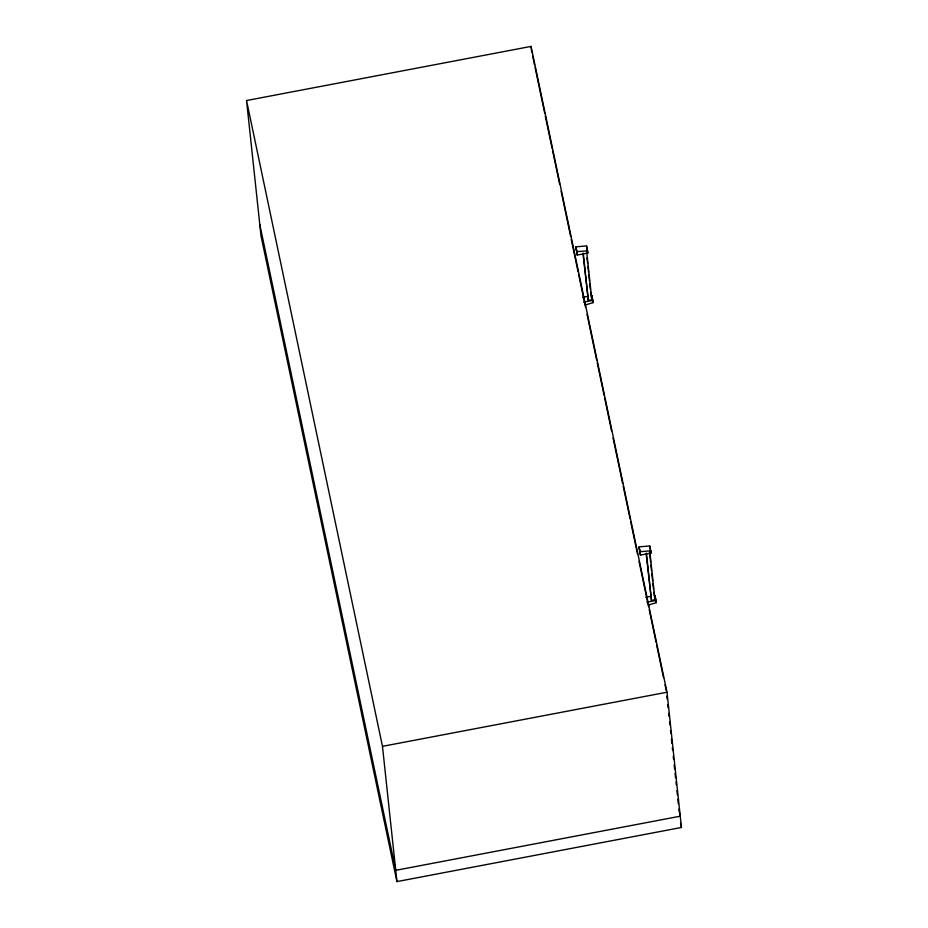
<?xml version="1.0" encoding="UTF-8"?>
<svg xmlns="http://www.w3.org/2000/svg" width="928" height="928" viewBox="0 0 928 928"><rect width="100%" height="100%" fill="white"/><g stroke="black" fill="none" stroke-linecap="round" stroke-linejoin="round"><path stroke-width="1.39" d="M585.324 304.976L593.12 302.632L591.855 295.533L593.12 302.632M648.475 605.021L656.27 602.666L655.006 595.567L656.27 602.666M246.546 100.537L531.06 46.4L667 692.218L681.454 827.463L396.94 881.6L261 235.782L246.546 100.537L382.475 746.344L396.94 881.6M577.297 255.038L587.818 253.042L587.575 250.792L586.554 245.943L575.917 246.813L577.297 255.038L575.917 246.813M582.656 297.285L587.911 296.287M583.039 254.144L588.329 300.405L591.832 299.744L586.774 252.404M583.677 302.134L592.876 300.382M640.459 555.083L650.969 553.076L650.725 550.826L649.704 545.977L639.079 546.859L640.459 555.083L639.079 546.859M645.807 597.319L651.062 596.321M646.201 554.178L651.479 600.439L654.982 599.778L649.925 552.438M646.828 602.168L656.026 600.416M382.475 746.344L667 692.218M576.938 251.662L587.575 250.792M640.088 551.696L650.725 550.826M587.053 249.412L587.818 253.042M650.969 553.076L649.704 545.977M591.832 299.744L590.684 292.204M654.982 599.778L653.846 592.238M576.044 247.938L577.054 252.787M639.195 547.984L640.216 552.821M532.718 56.272L534.516 64.786M535.108 67.616L544.666 113.019M545.27 115.861L552.137 148.492M552.728 151.322L559.596 183.964M561.092 191.052L570.65 236.454M571.242 239.296L578.109 271.927M578.712 274.758L585.58 307.388M587.076 314.488L596.634 359.89M597.226 362.72L604.093 395.351M604.696 398.193L611.564 430.824M613.06 437.923L622.607 483.314M623.21 486.156L630.077 518.787M630.669 521.629L637.548 554.26M639.032 561.347L648.591 606.75M649.194 609.592L656.061 642.222M656.653 645.064L663.52 677.695M665.016 684.783L666.211 690.455M678.762 809.112L680.247 816.199L395.734 870.325L259.794 224.518M680.56 823.217L681.454 827.463M666.826 696.186L667.128 699.039M667.742 704.77L668.044 707.623M668.659 713.342L668.96 716.207M669.575 721.926L669.877 724.791M670.492 730.51L670.793 733.375M671.408 739.094L671.872 743.386M672.324 747.678L672.638 750.543M673.241 756.262L673.554 759.127M674.157 764.846L674.621 769.138M675.074 773.43L675.538 777.722M676.002 782.014L676.303 784.868M676.918 790.586L677.37 794.878M677.834 799.17L678.31 803.671M649.554 552.079L650.621 562.113M650.934 564.99L651.549 570.72M651.85 573.597L652.616 580.766M652.929 583.631L653.532 589.373M646.422 553.1L651.479 600.439M586.554 245.943L586.798 248.194M587.006 257.775L587.621 263.517M587.934 266.382L588.538 272.124M588.851 274.99L589.466 280.732M589.767 283.597L590.382 289.339M583.26 253.066L588.329 300.405M531.06 46.4L531.686 52.165"/></g></svg>
